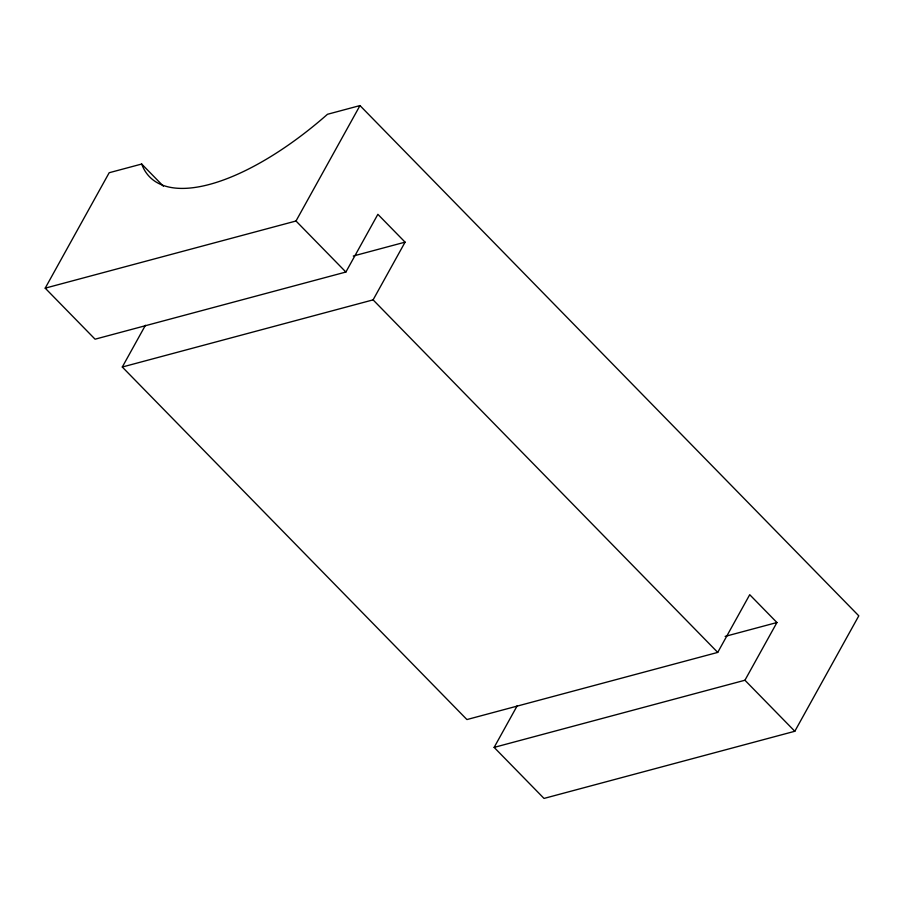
<?xml version="1.0" encoding="UTF-8"?>
<svg xmlns="http://www.w3.org/2000/svg" width="904" height="904" viewBox="0 0 904 904"><rect width="100%" height="100%" fill="white"/><g stroke="black" fill="none" stroke-linecap="round" stroke-linejoin="round"><path stroke-width="1.36" d="M494.138 747.393L744.93 680.237L776.931 622.528L749.721 594.696L717.731 652.405L466.927 719.561L122.289 367.024L373.092 299.868L405.082 242.148L377.872 214.316L345.882 272.036L95.078 339.192L45.2 288.161L109.181 172.732L141.691 164.031A195.998 80.388 -44.4 0 0 327.474 114.288L359.984 105.576L858.8 615.839L794.819 731.268L544.016 798.424L494.138 747.393L517.28 705.64M122.289 367.024L145.431 325.27M45.2 288.161L296.003 221.005L359.984 105.576M353.283 256.024L405.082 242.148M725.132 636.393L776.931 622.528M296.003 221.005L345.882 272.036M373.092 299.868L717.731 652.405M744.93 680.237L794.819 731.268M141.691 164.031L163.387 186.213"/></g></svg>
